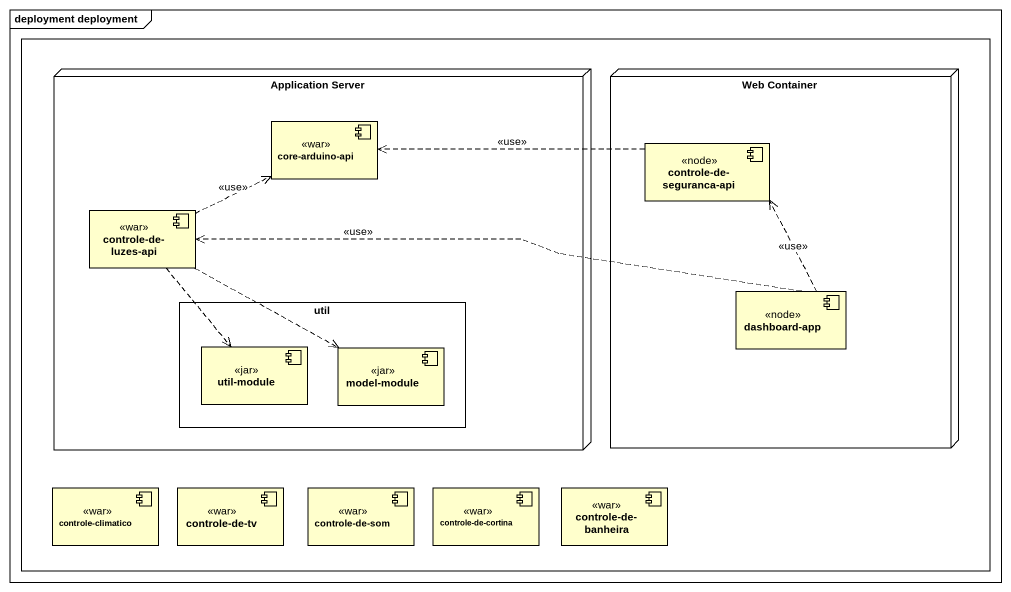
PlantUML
@startuml
mainframe deployment deployment
rectangle " " as rectangle1 {
  node "Application Server" as Application_Server {
    component "core-arduino-api" as core_arduino_api <<war>>
    component "controle-de-luzes-api" as controle_de_luzes_api <<war>>
    rectangle util {
      component "util-module" as util_module <<jar>>
      component "model-module" as model_module <<jar>>
    }
  }
  node "Web Container" as Web_Container {
    component "controle-de-seguranca-api" as controle_de_seguranca_api <<node>>
    component "dashboard-app" as dashboard_app <<node>>
  }
  component "controle-climatico" as controle_climatico <<war>>
  component "controle-de-tv" as controle_de_tv <<war>>
  component "controle-de-som" as controle_de_som <<war>>
  component "controle-de-cortina" as controle_de_cortina <<war>>
  component "controle-de-banheira" as controle_de_banheira <<war>>
}
controle_de_seguranca_api .left.> core_arduino_api : <<use>>
controle_de_luzes_api .right.> core_arduino_api : <<use>>
controle_de_luzes_api ..> util_module
controle_de_luzes_api .right.> model_module
dashboard_app .up.> controle_de_seguranca_api : <<use>>
dashboard_app .left.> controle_de_luzes_api : <<use>>
@enduml
